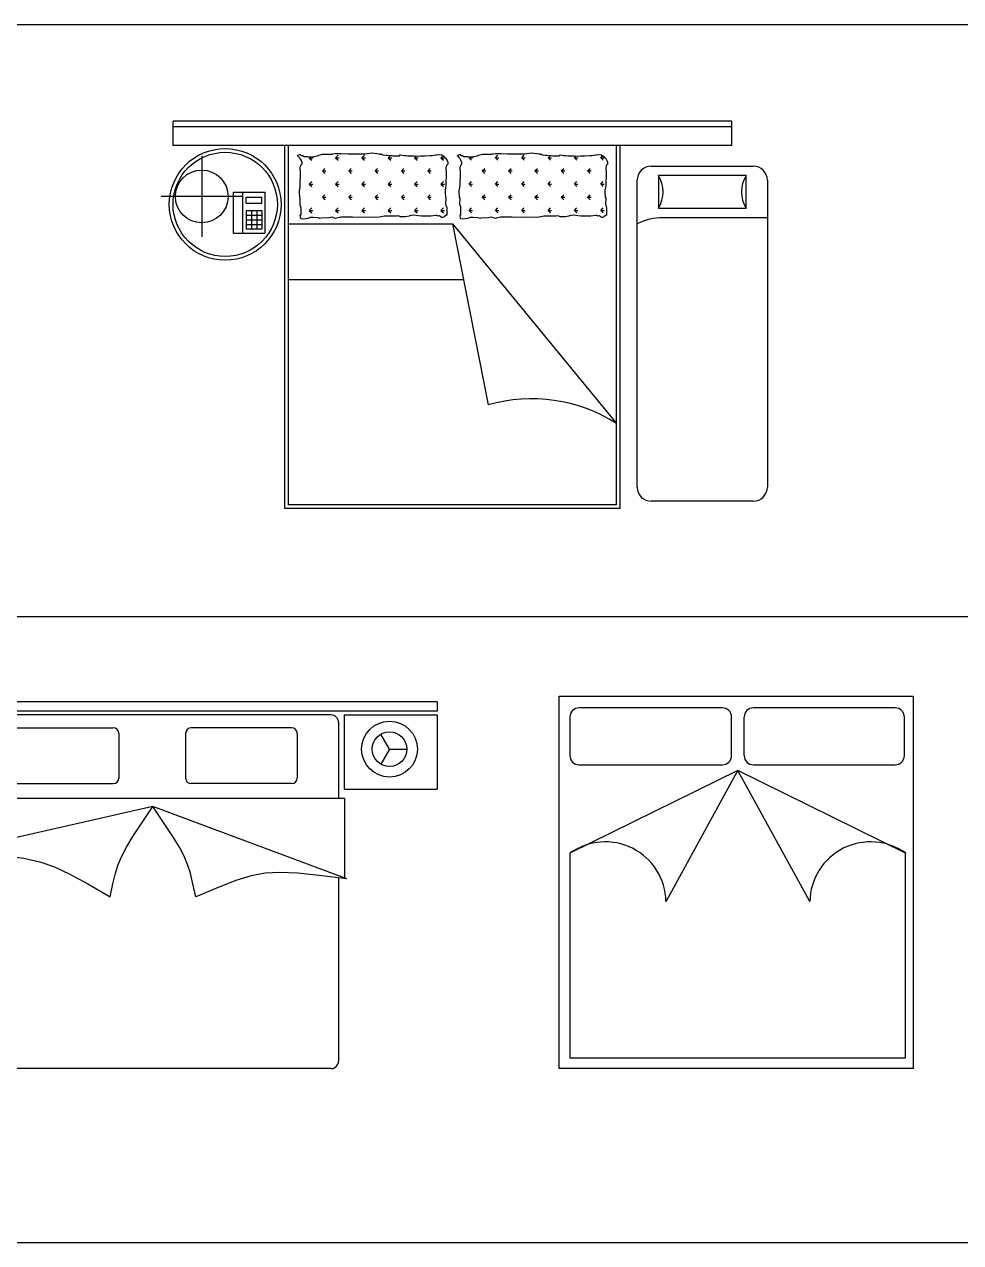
# Model space of a CAD drawing. Header units: millimetres. Extents: x 1787 to 68324, y 1435 to 30835.
# Drawn here: x 52469 to 57496, y 17580 to 24123 of the extents above; entities that cross this region are included whole.
import ezdxf

# ---------------------------------------------------------------- set-up
doc = ezdxf.new("R2010")
doc.units = ezdxf.units.MM
doc.layers.add('www.cad-blocks.net', color=7, linetype='Continuous')

# ---------------------------------------------------------------- blocks, each defined once
blk = doc.blocks.new('A$C3618026B')
for p, q in [((0.0638, 1.95), (0.0638, 2.08)), ((3.0638, 2.08, 0.6857), (0.0638, 2.08, 0.6857)), ((3.0638, 2.05, 0.6857), (0.0638, 2.05, 0.6857)), ((3.0638, 1.95), (3.0638, 2.08)), ((3.0638, 1.95, 0.6857), (0.0638, 1.95, 0.6857)), ((0.6638, 0), (0.6638, 1.95)), ((0.6638, 0), (0.6638, 1.95)), ((0.6838, 0.02), (0.6838, 1.95)), ((0.7323, 1.8929), (0.7354, 1.8976)), ((0.7354, 1.8976), (0.7449, 1.9008)), ((0.7449, 1.9008), (0.7465, 1.9008)), ((0.7465, 1.9008), (0.7512, 1.896)), ((0.8383, 1.8945), (0.8462, 1.8976)), ((0.8462, 1.8976), (0.8667, 1.9024)), ((0.8667, 1.9024), (0.8841, 1.9024)), ((0.8841, 1.9024), (0.8889, 1.9024)), ((0.8889, 1.9024), (0.9015, 1.9024)), ((0.9015, 1.9024), (0.9126, 1.9024)), ((0.9126, 1.9024), (0.9205, 1.9024)), ((0.9361, 1.9042), (0.9205, 1.9024)), ((0.9471, 1.9046), (0.9361, 1.9042)), ((0.9669, 1.9052), (0.9471, 1.9046)), ((1.0019, 1.9027), (0.9669, 1.9052)), ((1.0318, 1.9027), (1.0019, 1.9027)), ((1.0768, 1.9027), (1.0318, 1.9027)), ((1.0943, 1.9027), (1.0768, 1.9027)), ((1.1292, 1.9077), (1.0943, 1.9027)), ((1.1728, 1.9024), (1.1292, 1.9077)), ((1.1728, 1.9024), (1.1838, 1.9024)), ((1.1838, 1.9024), (1.1886, 1.8992)), ((1.1886, 1.8992), (1.206, 1.8976)), ((1.206, 1.8976), (1.2123, 1.8976)), ((1.2123, 1.8976), (1.225, 1.896)), ((1.2788, 1.8945), (1.2835, 1.8992)), ((1.2835, 1.8992), (1.3025, 1.896)), ((1.4544, 1.896), (1.4623, 1.8976)), ((1.4623, 1.8976), (1.4733, 1.8992)), ((1.4733, 1.8992), (1.4797, 1.8992)), ((1.4797, 1.8992), (1.4892, 1.9008)), ((1.4892, 1.9008), (1.5066, 1.8992)), ((1.5066, 1.8992), (1.5113, 1.896)), ((1.5903, 1.8929), (1.5934, 1.8976)), ((1.5934, 1.8976), (1.6029, 1.9008)), ((1.6029, 1.9008), (1.6045, 1.9008)), ((1.6045, 1.9008), (1.6092, 1.896)), ((1.6963, 1.8945), (1.7042, 1.8976)), ((1.7042, 1.8976), (1.7247, 1.9024)), ((1.7247, 1.9024), (1.7421, 1.9024)), ((1.7421, 1.9024), (1.7469, 1.9024)), ((1.7469, 1.9024), (1.7595, 1.9024)), ((1.7595, 1.9024), (1.7706, 1.9024)), ((1.7706, 1.9024), (1.7785, 1.9024)), ((1.7941, 1.9042), (1.7785, 1.9024)), ((1.8051, 1.9046), (1.7941, 1.9042)), ((1.8249, 1.9052), (1.8051, 1.9046)), ((1.8599, 1.9027), (1.8249, 1.9052)), ((1.8898, 1.9027), (1.8599, 1.9027)), ((1.9348, 1.9027), (1.8898, 1.9027)), ((1.9523, 1.9027), (1.9348, 1.9027)), ((1.9872, 1.9077), (1.9523, 1.9027)), ((2.0308, 1.9024), (1.9872, 1.9077)), ((2.0308, 1.9024), (2.0418, 1.9024)), ((2.0418, 1.9024), (2.0466, 1.8992)), ((2.0466, 1.8992), (2.064, 1.8976)), ((2.064, 1.8976), (2.0703, 1.8976)), ((2.0703, 1.8976), (2.083, 1.896)), ((2.1368, 1.8945), (2.1415, 1.8992)), ((2.1415, 1.8992), (2.1605, 1.896)), ((2.3124, 1.896), (2.3203, 1.8976)), ((2.3203, 1.8976), (2.3313, 1.8992)), ((2.3313, 1.8992), (2.3377, 1.8992)), ((2.3377, 1.8992), (2.3472, 1.9008)), ((2.3472, 1.9008), (2.3646, 1.8992)), ((2.3646, 1.8992), (2.3693, 1.896)), ((2.4438, 0.02), (2.4438, 1.95)), ((2.4638, 0), (2.4638, 1.95)), ((2.4638, 0), (2.4638, 1.95)), ((0.2175, 1.8936), (0.2175, 1.4586)), ((0.7339, 1.8929), (0.7418, 1.8834)), ((0.7418, 1.8834), (0.745, 1.8802)), ((0.745, 1.8802), (0.7513, 1.8691)), ((0.7466, 1.8359), (0.745, 1.8311)), ((0.7482, 1.8422), (0.7466, 1.8359)), ((0.7545, 1.8501), (0.7482, 1.8422)), ((0.7512, 1.896), (0.7592, 1.896)), ((0.7513, 1.8691), (0.7545, 1.8596)), ((0.7545, 1.8596), (0.7545, 1.8533)), ((0.7545, 1.8533), (0.7545, 1.8501)), ((0.7592, 1.896), (0.7671, 1.8913)), ((0.7671, 1.8913), (0.7829, 1.8897)), ((0.7829, 1.8897), (0.7892, 1.8881)), ((0.7892, 1.8881), (0.7924, 1.8881)), ((0.7924, 1.8881), (0.8034, 1.8881)), ((0.7951, 1.8837), (0.7995, 1.8881)), ((0.7951, 1.8837), (0.8138, 1.8837)), ((0.7951, 1.8837), (0.8083, 1.8705)), ((0.8034, 1.8881), (0.8082, 1.8881)), ((0.8082, 1.8881), (0.8193, 1.8881)), ((0.8193, 1.8881), (0.8208, 1.8897)), ((0.8208, 1.8897), (0.8383, 1.8945)), ((0.9365, 1.8837), (0.9497, 1.897)), ((0.9365, 1.8837), (0.9552, 1.8837)), ((0.9365, 1.8837), (0.9497, 1.8705)), ((1.0779, 1.8837), (1.0912, 1.897)), ((1.0779, 1.8837), (1.0967, 1.8837)), ((1.0779, 1.8837), (1.0912, 1.8705)), ((1.2193, 1.8837), (1.2317, 1.896)), ((1.2193, 1.8837), (1.2381, 1.8837)), ((1.2193, 1.8837), (1.2326, 1.8705)), ((1.225, 1.896), (1.236, 1.896)), ((1.236, 1.896), (1.244, 1.8945)), ((1.244, 1.8945), (1.2534, 1.8945)), ((1.2534, 1.8945), (1.2582, 1.8945)), ((1.2582, 1.8945), (1.2788, 1.8945)), ((1.3025, 1.896), (1.3136, 1.896)), ((1.3136, 1.896), (1.3246, 1.8945)), ((1.3246, 1.8945), (1.3341, 1.8945)), ((1.3341, 1.8945), (1.3484, 1.8945)), ((1.3484, 1.8945), (1.3563, 1.8945)), ((1.3563, 1.8945), (1.3816, 1.8929)), ((1.3607, 1.8837), (1.3706, 1.8936)), ((1.3607, 1.8837), (1.3795, 1.8837)), ((1.3607, 1.8837), (1.374, 1.8705)), ((1.3816, 1.8929), (1.3927, 1.8945)), ((1.3927, 1.8945), (1.4148, 1.8945)), ((1.4148, 1.8945), (1.4433, 1.896)), ((1.4433, 1.896), (1.448, 1.896)), ((1.448, 1.896), (1.4544, 1.896)), ((1.5022, 1.8837), (1.5134, 1.895)), ((1.5022, 1.8837), (1.5209, 1.8837)), ((1.5022, 1.8837), (1.5154, 1.8705)), ((1.5113, 1.896), (1.5176, 1.8929)), ((1.5176, 1.8929), (1.5256, 1.8834)), ((1.5256, 1.8834), (1.5287, 1.8802)), ((1.5287, 1.8802), (1.535, 1.8691)), ((1.5303, 1.8359), (1.5287, 1.8311)), ((1.5319, 1.8422), (1.5303, 1.8359)), ((1.5382, 1.8501), (1.5319, 1.8422)), ((1.535, 1.8691), (1.5382, 1.8596)), ((1.5382, 1.8596), (1.5382, 1.8533)), ((1.5382, 1.8533), (1.5382, 1.8501)), ((1.5919, 1.8929), (1.5998, 1.8834)), ((1.5998, 1.8834), (1.603, 1.8802)), ((1.603, 1.8802), (1.6093, 1.8691)), ((1.6046, 1.8359), (1.603, 1.8311)), ((1.6062, 1.8422), (1.6046, 1.8359)), ((1.6125, 1.8501), (1.6062, 1.8422)), ((1.6092, 1.896), (1.6172, 1.896)), ((1.6093, 1.8691), (1.6125, 1.8596)), ((1.6125, 1.8596), (1.6125, 1.8533)), ((1.6125, 1.8533), (1.6125, 1.8501)), ((1.6172, 1.896), (1.6251, 1.8913)), ((1.6251, 1.8913), (1.6409, 1.8897)), ((1.6409, 1.8897), (1.6472, 1.8881)), ((1.6472, 1.8881), (1.6504, 1.8881)), ((1.6504, 1.8881), (1.6614, 1.8881)), ((1.6531, 1.8837), (1.6575, 1.8881)), ((1.6531, 1.8837), (1.6663, 1.8705)), ((1.6531, 1.8837), (1.6718, 1.8837)), ((1.6614, 1.8881), (1.6662, 1.8881)), ((1.6662, 1.8881), (1.6773, 1.8881)), ((1.6773, 1.8881), (1.6788, 1.8897)), ((1.6788, 1.8897), (1.6963, 1.8945)), ((1.7945, 1.8837), (1.8077, 1.897)), ((1.7945, 1.8837), (1.8077, 1.8705)), ((1.7945, 1.8837), (1.8132, 1.8837)), ((1.9359, 1.8837), (1.9492, 1.897)), ((1.9359, 1.8837), (1.9492, 1.8705)), ((1.9359, 1.8837), (1.9547, 1.8837)), ((2.0773, 1.8837), (2.0897, 1.896)), ((2.0773, 1.8837), (2.0906, 1.8705)), ((2.0773, 1.8837), (2.0961, 1.8837)), ((2.083, 1.896), (2.094, 1.896)), ((2.094, 1.896), (2.102, 1.8945)), ((2.102, 1.8945), (2.1114, 1.8945)), ((2.1114, 1.8945), (2.1162, 1.8945)), ((2.1162, 1.8945), (2.1368, 1.8945)), ((2.1605, 1.896), (2.1716, 1.896)), ((2.1716, 1.896), (2.1826, 1.8945)), ((2.1826, 1.8945), (2.1921, 1.8945)), ((2.1921, 1.8945), (2.2064, 1.8945)), ((2.2064, 1.8945), (2.2143, 1.8945)), ((2.2143, 1.8945), (2.2396, 1.8929)), ((2.2187, 1.8837), (2.2286, 1.8936)), ((2.2187, 1.8837), (2.232, 1.8705)), ((2.2187, 1.8837), (2.2375, 1.8837)), ((2.2396, 1.8929), (2.2507, 1.8945)), ((2.2507, 1.8945), (2.2728, 1.8945)), ((2.2728, 1.8945), (2.3013, 1.896)), ((2.3013, 1.896), (2.306, 1.896)), ((2.306, 1.896), (2.3124, 1.896)), ((2.3602, 1.8837), (2.3714, 1.895)), ((2.3602, 1.8837), (2.3734, 1.8705)), ((2.3602, 1.8837), (2.3789, 1.8837)), ((2.3693, 1.896), (2.3756, 1.8929)), ((2.3756, 1.8929), (2.3836, 1.8834)), ((2.3836, 1.8834), (2.3867, 1.8802)), ((2.3867, 1.8802), (2.393, 1.8691)), ((2.3883, 1.8359), (2.3867, 1.8311)), ((2.3899, 1.8422), (2.3883, 1.8359)), ((2.3962, 1.8501), (2.3899, 1.8422)), ((2.393, 1.8691), (2.3962, 1.8596)), ((2.3962, 1.8596), (2.3962, 1.8533)), ((2.3962, 1.8533), (2.3962, 1.8501)), ((2.6314, 1.839), (3.1786, 1.839)), ((0.745, 1.8311), (0.7466, 1.7979)), ((0.7466, 1.7726), (0.745, 1.7647)), ((0.7466, 1.7979), (0.7466, 1.79)), ((0.7466, 1.79), (0.7466, 1.7852)), ((0.7466, 1.7852), (0.7466, 1.7726)), ((0.8658, 1.813), (0.879, 1.8263)), ((0.8658, 1.813), (0.879, 1.7998)), ((0.8658, 1.813), (0.8845, 1.813)), ((1.0072, 1.813), (1.0205, 1.8263)), ((1.0072, 1.813), (1.0205, 1.7998)), ((1.0072, 1.813), (1.0259, 1.813)), ((1.1486, 1.813), (1.1619, 1.8263)), ((1.1486, 1.813), (1.1619, 1.7998)), ((1.1486, 1.813), (1.1674, 1.813)), ((1.29, 1.813), (1.3033, 1.8263)), ((1.29, 1.813), (1.3033, 1.7998)), ((1.29, 1.813), (1.3088, 1.813)), ((1.4315, 1.813), (1.4447, 1.8263)), ((1.4315, 1.813), (1.4447, 1.7998)), ((1.4315, 1.813), (1.4502, 1.813)), ((1.5287, 1.8311), (1.5303, 1.7979)), ((1.5303, 1.7726), (1.5287, 1.7647)), ((1.5303, 1.7979), (1.5303, 1.79)), ((1.5303, 1.79), (1.5303, 1.7852)), ((1.5303, 1.7852), (1.5303, 1.7726)), ((1.603, 1.8311), (1.6046, 1.7979)), ((1.6046, 1.7726), (1.603, 1.7647)), ((1.6046, 1.7979), (1.6046, 1.79)), ((1.6046, 1.79), (1.6046, 1.7852)), ((1.6046, 1.7852), (1.6046, 1.7726)), ((1.7238, 1.813), (1.737, 1.8263)), ((1.7238, 1.813), (1.7425, 1.813)), ((1.7238, 1.813), (1.737, 1.7998)), ((1.8652, 1.813), (1.8785, 1.8263)), ((1.8652, 1.813), (1.8839, 1.813)), ((1.8652, 1.813), (1.8785, 1.7998)), ((2.0066, 1.813), (2.0199, 1.8263)), ((2.0066, 1.813), (2.0254, 1.813)), ((2.0066, 1.813), (2.0199, 1.7998)), ((2.148, 1.813), (2.1613, 1.8263)), ((2.148, 1.813), (2.1668, 1.813)), ((2.148, 1.813), (2.1613, 1.7998)), ((2.2895, 1.813), (2.3027, 1.8263)), ((2.2895, 1.813), (2.3082, 1.813)), ((2.2895, 1.813), (2.3027, 1.7998)), ((2.3867, 1.8311), (2.3883, 1.7979)), ((2.3883, 1.7726), (2.3867, 1.7647)), ((2.3883, 1.7979), (2.3883, 1.79)), ((2.3883, 1.79), (2.3883, 1.7852)), ((2.3883, 1.7852), (2.3883, 1.7726)), ((2.6695, 1.7882), (2.6695, 1.6126)), ((3.1405, 1.7882), (2.6695, 1.7882)), ((3.1405, 1.6126), (3.1405, 1.7882)), ((0.7434, 1.7235), (0.7403, 1.7077)), ((0.7403, 1.7077), (0.7403, 1.7013)), ((0.7403, 1.7013), (0.7418, 1.6697)), ((0.745, 1.7346), (0.7434, 1.7235)), ((0.745, 1.7647), (0.745, 1.7615)), ((0.745, 1.7615), (0.745, 1.7536)), ((0.745, 1.7536), (0.745, 1.7346)), ((0.7951, 1.7423), (0.8083, 1.7556)), ((0.7951, 1.7423), (0.8138, 1.7423)), ((0.7951, 1.7423), (0.8083, 1.729)), ((0.9365, 1.7423), (0.9497, 1.7556)), ((0.9365, 1.7423), (0.9552, 1.7423)), ((0.9365, 1.7423), (0.9497, 1.729)), ((1.0779, 1.7423), (1.0912, 1.7556)), ((1.0779, 1.7423), (1.0967, 1.7423)), ((1.0779, 1.7423), (1.0912, 1.729)), ((1.2193, 1.7423), (1.2326, 1.7556)), ((1.2193, 1.7423), (1.2381, 1.7423)), ((1.2193, 1.7423), (1.2326, 1.729)), ((1.3607, 1.7423), (1.374, 1.7556)), ((1.3607, 1.7423), (1.3795, 1.7423)), ((1.3607, 1.7423), (1.374, 1.729)), ((1.5022, 1.7423), (1.5154, 1.7556)), ((1.5022, 1.7423), (1.5209, 1.7423)), ((1.5022, 1.7423), (1.5154, 1.729)), ((1.5271, 1.7235), (1.524, 1.7077)), ((1.524, 1.7077), (1.524, 1.7013)), ((1.524, 1.7013), (1.5256, 1.6697)), ((1.5287, 1.7346), (1.5271, 1.7235)), ((1.5287, 1.7647), (1.5287, 1.7615)), ((1.5287, 1.7615), (1.5287, 1.7536)), ((1.5287, 1.7536), (1.5287, 1.7346)), ((1.6014, 1.7235), (1.5983, 1.7077)), ((1.5983, 1.7077), (1.5983, 1.7013)), ((1.5983, 1.7013), (1.5998, 1.6697)), ((1.603, 1.7346), (1.6014, 1.7235)), ((1.603, 1.7647), (1.603, 1.7615)), ((1.603, 1.7615), (1.603, 1.7536)), ((1.603, 1.7536), (1.603, 1.7346)), ((1.6531, 1.7423), (1.6663, 1.7556)), ((1.6531, 1.7423), (1.6663, 1.729)), ((1.6531, 1.7423), (1.6718, 1.7423)), ((1.7945, 1.7423), (1.8077, 1.7556)), ((1.7945, 1.7423), (1.8077, 1.729)), ((1.7945, 1.7423), (1.8132, 1.7423)), ((1.9359, 1.7423), (1.9492, 1.7556)), ((1.9359, 1.7423), (1.9492, 1.729)), ((1.9359, 1.7423), (1.9547, 1.7423)), ((2.0773, 1.7423), (2.0906, 1.7556)), ((2.0773, 1.7423), (2.0906, 1.729)), ((2.0773, 1.7423), (2.0961, 1.7423)), ((2.2187, 1.7423), (2.232, 1.7556)), ((2.2187, 1.7423), (2.232, 1.729)), ((2.2187, 1.7423), (2.2375, 1.7423)), ((2.3602, 1.7423), (2.3734, 1.7556)), ((2.3602, 1.7423), (2.3734, 1.729)), ((2.3602, 1.7423), (2.3789, 1.7423)), ((2.3851, 1.7235), (2.382, 1.7077)), ((2.382, 1.7077), (2.382, 1.7013)), ((2.382, 1.7013), (2.3836, 1.6697)), ((2.3867, 1.7346), (2.3851, 1.7235)), ((2.3867, 1.7647), (2.3867, 1.7615)), ((2.3867, 1.7615), (2.3867, 1.7536)), ((2.3867, 1.7536), (2.3867, 1.7346)), ((2.5552, 0.1152), (2.5552, 1.7628)), ((3.2548, 1.7628), (3.2548, 0.1152)), ((0.435, 1.6761), (0, 1.6761)), ((0.3889, 1.6994), (0.5589, 1.6994)), ((0.3889, 1.4794), (0.3889, 1.6994)), ((0.4389, 1.4794), (0.4389, 1.6994)), ((0.4557, 1.6407), (0.4557, 1.6718)), ((0.4557, 1.6718), (0.5408, 1.6718)), ((0.4557, 1.6407), (0.5408, 1.6407)), ((0.5408, 1.6407), (0.5408, 1.6718)), ((0.5589, 1.4794), (0.5589, 1.6994)), ((0.7417, 1.6716), (0.7431, 1.6716)), ((0.7418, 1.6697), (0.745, 1.6681)), ((0.745, 1.6681), (0.7434, 1.6333)), ((0.8658, 1.6716), (0.879, 1.6848)), ((0.8658, 1.6716), (0.8845, 1.6716)), ((0.8658, 1.6716), (0.879, 1.6583)), ((1.0072, 1.6716), (1.0205, 1.6848)), ((1.0072, 1.6716), (1.0259, 1.6716)), ((1.0072, 1.6716), (1.0205, 1.6583)), ((1.1486, 1.6716), (1.1619, 1.6848)), ((1.1486, 1.6716), (1.1674, 1.6716)), ((1.1486, 1.6716), (1.1619, 1.6583)), ((1.29, 1.6716), (1.3033, 1.6848)), ((1.29, 1.6716), (1.3088, 1.6716)), ((1.29, 1.6716), (1.3033, 1.6583)), ((1.4315, 1.6716), (1.4447, 1.6848)), ((1.4315, 1.6716), (1.4502, 1.6716)), ((1.4315, 1.6716), (1.4447, 1.6583)), ((1.5256, 1.6697), (1.5287, 1.6681)), ((1.5287, 1.6681), (1.5271, 1.6333)), ((1.5997, 1.6716), (1.6011, 1.6716)), ((1.5998, 1.6697), (1.603, 1.6681)), ((1.603, 1.6681), (1.6014, 1.6333)), ((1.7238, 1.6716), (1.737, 1.6848)), ((1.7238, 1.6716), (1.737, 1.6583)), ((1.7238, 1.6716), (1.7425, 1.6716)), ((1.8652, 1.6716), (1.8785, 1.6848)), ((1.8652, 1.6716), (1.8785, 1.6583)), ((1.8652, 1.6716), (1.8839, 1.6716)), ((2.0066, 1.6716), (2.0199, 1.6848)), ((2.0066, 1.6716), (2.0199, 1.6583)), ((2.0066, 1.6716), (2.0254, 1.6716)), ((2.148, 1.6716), (2.1613, 1.6848)), ((2.148, 1.6716), (2.1613, 1.6583)), ((2.148, 1.6716), (2.1668, 1.6716)), ((2.2895, 1.6716), (2.3027, 1.6848)), ((2.2895, 1.6716), (2.3027, 1.6583)), ((2.2895, 1.6716), (2.3082, 1.6716)), ((2.3836, 1.6697), (2.3867, 1.6681)), ((2.3867, 1.6681), (2.3851, 1.6333)), ((0.4557, 1.6007), (0.4557, 1.5008)), ((0.4557, 1.6007), (0.5408, 1.6007)), ((0.4557, 1.5757), (0.5408, 1.5757)), ((0.4846, 1.6007), (0.4846, 1.5008)), ((0.5127, 1.6007), (0.5127, 1.5008)), ((0.5408, 1.6007), (0.5408, 1.5008)), ((0.7434, 1.6333), (0.745, 1.6301)), ((0.7465, 1.5747), (0.7449, 1.5747)), ((0.745, 1.6301), (0.7466, 1.6254)), ((0.7466, 1.5747), (0.745, 1.5731)), ((0.7497, 1.5573), (0.7465, 1.5747)), ((0.7466, 1.6254), (0.7482, 1.6206)), ((0.7498, 1.5763), (0.7466, 1.5747)), ((0.7482, 1.6206), (0.7498, 1.6159)), ((0.7498, 1.6159), (0.7498, 1.5779)), ((0.7498, 1.5779), (0.7498, 1.5763)), ((0.7951, 1.6009), (0.8083, 1.6141)), ((0.7951, 1.6009), (0.8138, 1.6009)), ((0.7951, 1.6009), (0.8083, 1.5876)), ((0.9365, 1.6009), (0.9497, 1.6141)), ((0.9365, 1.6009), (0.9552, 1.6009)), ((0.9365, 1.6009), (0.9497, 1.5876)), ((1.0779, 1.6009), (1.0912, 1.6141)), ((1.0779, 1.6009), (1.0967, 1.6009)), ((1.0779, 1.6009), (1.0912, 1.5876)), ((1.2193, 1.6009), (1.2326, 1.6141)), ((1.2193, 1.6009), (1.2381, 1.6009)), ((1.2193, 1.6009), (1.2326, 1.5876)), ((1.2708, 1.5715), (1.2629, 1.5699)), ((1.2724, 1.5715), (1.2708, 1.5715)), ((1.2851, 1.5668), (1.2724, 1.5715)), ((1.3341, 1.5715), (1.331, 1.5699)), ((1.3452, 1.5731), (1.3341, 1.5715)), ((1.3547, 1.5747), (1.3452, 1.5731)), ((1.3816, 1.5715), (1.3547, 1.5747)), ((1.3607, 1.6009), (1.374, 1.6141)), ((1.3607, 1.6009), (1.3795, 1.6009)), ((1.3607, 1.6009), (1.374, 1.5876)), ((1.3974, 1.5699), (1.3816, 1.5715)), ((1.4749, 1.5731), (1.448, 1.5699)), ((1.4765, 1.5731), (1.4749, 1.5731)), ((1.4813, 1.5731), (1.4765, 1.5731)), ((1.486, 1.5699), (1.4813, 1.5731)), ((1.4939, 1.5715), (1.486, 1.5699)), ((1.5034, 1.5652), (1.4939, 1.5715)), ((1.5022, 1.6009), (1.5154, 1.6141)), ((1.5022, 1.6009), (1.5209, 1.6009)), ((1.5022, 1.6009), (1.5154, 1.5876)), ((1.5287, 1.5731), (1.5208, 1.5684)), ((1.5271, 1.6333), (1.5287, 1.6301)), ((1.5287, 1.6301), (1.5303, 1.6254)), ((1.5303, 1.5747), (1.5287, 1.5731)), ((1.5303, 1.6254), (1.5319, 1.6206)), ((1.5335, 1.5763), (1.5303, 1.5747)), ((1.5319, 1.6206), (1.5335, 1.6159)), ((1.5335, 1.6159), (1.5335, 1.5779)), ((1.5335, 1.5779), (1.5335, 1.5763)), ((1.6014, 1.6333), (1.603, 1.6301)), ((1.6045, 1.5747), (1.6029, 1.5747)), ((1.603, 1.6301), (1.6046, 1.6254)), ((1.6046, 1.5747), (1.603, 1.5731)), ((1.6077, 1.5573), (1.6045, 1.5747)), ((1.6046, 1.6254), (1.6062, 1.6206)), ((1.6078, 1.5763), (1.6046, 1.5747)), ((1.6062, 1.6206), (1.6078, 1.6159)), ((1.6078, 1.6159), (1.6078, 1.5779)), ((1.6078, 1.5779), (1.6078, 1.5763)), ((1.6531, 1.6009), (1.6663, 1.6141)), ((1.6531, 1.6009), (1.6663, 1.5876)), ((1.6531, 1.6009), (1.6718, 1.6009)), ((1.7945, 1.6009), (1.8077, 1.6141)), ((1.7945, 1.6009), (1.8077, 1.5876)), ((1.7945, 1.6009), (1.8132, 1.6009)), ((1.9359, 1.6009), (1.9492, 1.6141)), ((1.9359, 1.6009), (1.9492, 1.5876)), ((1.9359, 1.6009), (1.9547, 1.6009)), ((2.0773, 1.6009), (2.0906, 1.6141)), ((2.0773, 1.6009), (2.0906, 1.5876)), ((2.0773, 1.6009), (2.0961, 1.6009)), ((2.1288, 1.5715), (2.1209, 1.5699)), ((2.1304, 1.5715), (2.1288, 1.5715)), ((2.1431, 1.5668), (2.1304, 1.5715)), ((2.1921, 1.5715), (2.189, 1.5699)), ((2.2032, 1.5731), (2.1921, 1.5715)), ((2.2127, 1.5747), (2.2032, 1.5731)), ((2.2396, 1.5715), (2.2127, 1.5747)), ((2.2187, 1.6009), (2.232, 1.6141)), ((2.2187, 1.6009), (2.232, 1.5876)), ((2.2187, 1.6009), (2.2375, 1.6009)), ((2.2554, 1.5699), (2.2396, 1.5715)), ((2.3329, 1.5731), (2.306, 1.5699)), ((2.3345, 1.5731), (2.3329, 1.5731)), ((2.3393, 1.5731), (2.3345, 1.5731)), ((2.344, 1.5699), (2.3393, 1.5731)), ((2.3519, 1.5715), (2.344, 1.5699)), ((2.3614, 1.5652), (2.3519, 1.5715)), ((2.3602, 1.6009), (2.3734, 1.6141)), ((2.3602, 1.6009), (2.3734, 1.5876)), ((2.3602, 1.6009), (2.3789, 1.6009)), ((2.3867, 1.5731), (2.3788, 1.5684)), ((2.3851, 1.6333), (2.3867, 1.6301)), ((2.3867, 1.6301), (2.3883, 1.6254)), ((2.3883, 1.5747), (2.3867, 1.5731)), ((2.3883, 1.6254), (2.3899, 1.6206)), ((2.3915, 1.5763), (2.3883, 1.5747)), ((2.3899, 1.6206), (2.3915, 1.6159)), ((2.3915, 1.6159), (2.3915, 1.5779)), ((2.3915, 1.5779), (2.3915, 1.5763)), ((2.6695, 1.6126), (3.1405, 1.6126)), ((0.4557, 1.5508), (0.5408, 1.5508)), ((0.4557, 1.5258), (0.5408, 1.5258)), ((0.6838, 1.5294), (1.5638, 1.5294)), ((0.7512, 1.5557), (0.7497, 1.5573)), ((0.7623, 1.5541), (0.7512, 1.5557)), ((0.7766, 1.5557), (0.7623, 1.5541)), ((0.7892, 1.5573), (0.7766, 1.5557)), ((0.7955, 1.5604), (0.7892, 1.5573)), ((0.8003, 1.5636), (0.7955, 1.5604)), ((0.8161, 1.562), (0.8003, 1.5636)), ((0.8446, 1.5604), (0.8161, 1.562)), ((0.8525, 1.5573), (0.8446, 1.5604)), ((0.8588, 1.5589), (0.8525, 1.5573)), ((0.9, 1.5604), (0.8588, 1.5589)), ((0.9174, 1.5652), (0.9, 1.5604)), ((0.9344, 1.5579), (0.9174, 1.5652)), ((0.9644, 1.5654), (0.9344, 1.5579)), ((0.9744, 1.5654), (0.9644, 1.5654)), ((1.0269, 1.5654), (0.9744, 1.5654)), ((1.0718, 1.5629), (1.0269, 1.5654)), ((1.1696, 1.5652), (1.0718, 1.5629)), ((1.1807, 1.5668), (1.1696, 1.5652)), ((1.1965, 1.5699), (1.1807, 1.5668)), ((1.2139, 1.5699), (1.1965, 1.5699)), ((1.2487, 1.5699), (1.2139, 1.5699)), ((1.2503, 1.5699), (1.2487, 1.5699)), ((1.2629, 1.5699), (1.2503, 1.5699)), ((1.2993, 1.5668), (1.2851, 1.5668)), ((1.3072, 1.5668), (1.2993, 1.5668)), ((1.312, 1.5668), (1.3072, 1.5668)), ((1.331, 1.5699), (1.312, 1.5668)), ((1.4116, 1.5699), (1.3974, 1.5699)), ((1.4227, 1.5699), (1.4116, 1.5699)), ((1.4306, 1.5699), (1.4227, 1.5699)), ((1.448, 1.5699), (1.4306, 1.5699)), ((1.5066, 1.562), (1.5034, 1.5652)), ((1.5129, 1.562), (1.5066, 1.562)), ((1.5176, 1.5652), (1.5129, 1.562)), ((1.5208, 1.5684), (1.5176, 1.5652)), ((1.5638, 1.5294), (1.7562, 0.5561)), ((1.5638, 1.5294), (2.4438, 0.457)), ((1.6092, 1.5557), (1.6077, 1.5573)), ((1.6203, 1.5541), (1.6092, 1.5557)), ((1.6346, 1.5557), (1.6203, 1.5541)), ((1.6472, 1.5573), (1.6346, 1.5557)), ((1.6535, 1.5604), (1.6472, 1.5573)), ((1.6583, 1.5636), (1.6535, 1.5604)), ((1.6741, 1.562), (1.6583, 1.5636)), ((1.7026, 1.5604), (1.6741, 1.562)), ((1.7105, 1.5573), (1.7026, 1.5604)), ((1.7168, 1.5589), (1.7105, 1.5573)), ((1.758, 1.5604), (1.7168, 1.5589)), ((1.7754, 1.5652), (1.758, 1.5604)), ((1.7924, 1.5579), (1.7754, 1.5652)), ((1.8224, 1.5654), (1.7924, 1.5579)), ((1.8324, 1.5654), (1.8224, 1.5654)), ((1.8849, 1.5654), (1.8324, 1.5654)), ((1.9298, 1.5629), (1.8849, 1.5654)), ((2.0276, 1.5652), (1.9298, 1.5629)), ((2.0387, 1.5668), (2.0276, 1.5652)), ((2.0545, 1.5699), (2.0387, 1.5668)), ((2.0719, 1.5699), (2.0545, 1.5699)), ((2.1067, 1.5699), (2.0719, 1.5699)), ((2.1083, 1.5699), (2.1067, 1.5699)), ((2.1209, 1.5699), (2.1083, 1.5699)), ((2.1573, 1.5668), (2.1431, 1.5668)), ((2.1652, 1.5668), (2.1573, 1.5668)), ((2.17, 1.5668), (2.1652, 1.5668)), ((2.189, 1.5699), (2.17, 1.5668)), ((2.2696, 1.5699), (2.2554, 1.5699)), ((2.2807, 1.5699), (2.2696, 1.5699)), ((2.2886, 1.5699), (2.2807, 1.5699)), ((2.306, 1.5699), (2.2886, 1.5699)), ((2.3646, 1.562), (2.3614, 1.5652)), ((2.3709, 1.562), (2.3646, 1.562)), ((2.3756, 1.5652), (2.3709, 1.562)), ((2.3788, 1.5684), (2.3756, 1.5652)), ((3.2548, 1.5618), (2.6942, 1.5618)), ((0.3889, 1.4794), (0.5589, 1.4794)), ((0.5408, 1.5008), (0.4557, 1.5008)), ((0.6838, 1.2294), (1.6231, 1.2294)), ((2.4438, 0.02, 0.6857), (0.6838, 0.02, 0.6857)), ((3.1786, 0.039), (2.6314, 0.039)), ((2.4638, 0, 0.6857), (0.6638, 0, 0.6857))]:
    blk.add_line(p, q)
for centre, radius in [((0.3435, 1.6331, 0.6857), 0.3), ((0.3435, 1.6331, 0.6857), 0.28), ((0.2175, 1.6761), 0.1417)]:
    blk.add_circle(centre, radius)
for centre, radius, start, end in [((2.6314, 1.7628), 0.0762, 90, 180), ((3.1786, 1.7628), 0.0762, 0, 90), ((2.5304, 1.7004), 0.1644, 327.73034, 32.26966), ((3.2795, 1.7004), 0.1644, 147.73034, 212.26966), ((2.6942, 1.257), 0.3048, 90, 117.1385), ((1.99, -0.2571), 0.8462, 57.56581, 106.04016), ((2.6314, 0.1152), 0.0762, 180, 270), ((3.1786, 0.1152), 0.0762, 270, 0)]:
    blk.add_arc(centre, radius, start, end)
blk = doc.blocks.new('CAMKING1')
for p, q in [((-0.07, 1.53), (-0.47, 1.53)), ((-0.47, 1.53), (-0.47, 1.03)), ((-0.07, 1.53), (-0.07, 1.03)), ((0, 1.53), (-0.05, 1.53)), ((-0.05, -1.53), (-0.05, 1.53)), ((0, -1.53), (0, 1.53)), ((-0.2541, 1.281), (-0.3346, 1.3275)), ((-0.2541, 1.281), (-0.1737, 1.3275)), ((-0.2541, 1.281), (-0.2541, 1.1881)), ((-0.5623, -0.0035), (-0.8093, 1.0812)), ((-0.8139, 1), (-1.93, 1)), ((-0.5169, 1.0404), (-0.8, 1.0404)), ((-0.5169, 1.0404), (-0.5169, -1.0326)), ((-0.11, 1), (-0.5169, 1)), ((-0.07, 1.03), (-0.47, 1.03)), ((-1.97, -0.96), (-1.97, 0.96)), ((-0.07, -0.96), (-0.07, 0.96)), ((-0.4395, 0.7481), (-0.4395, 0.2093)), ((-0.1695, 0.7781), (-0.4095, 0.7781)), ((-0.1395, 0.7481), (-0.1395, 0.2093)), ((-0.1695, 0.1793), (-0.4095, 0.1793)), ((-0.9504, -1.0445), (-0.5623, -0.0035)), ((-0.1695, -0.1793), (-0.4095, -0.1793)), ((-0.4395, -0.7481), (-0.4395, -0.2093)), ((-0.1395, -0.7481), (-0.1395, -0.2093)), ((-0.1695, -0.7781), (-0.4095, -0.7781)), ((-0.945, -1), (-1.93, -1)), ((-0.5169, -1.0326), (-0.946, -1.0326)), ((-0.11, -1), (-0.5169, -1)), ((-0.47, -1.03), (-0.47, -1.53)), ((-0.07, -1.03), (-0.47, -1.03)), ((-0.07, -1.03), (-0.07, -1.53)), ((-0.2541, -1.2742), (-0.3346, -1.2277)), ((-0.2541, -1.2742), (-0.1737, -1.2277)), ((-0.2541, -1.2742), (-0.2541, -1.3671)), ((-0.07, -1.53), (-0.47, -1.53)), ((0, -1.53), (-0.05, -1.53))]:
    blk.add_line(p, q)
for points in [[(-0.8093, 1.0812), (-0.8185, 0.9177), (-0.828, 0.7904), (-0.8406, 0.6893), (-0.8591, 0.6044), (-0.8862, 0.5257), (-0.9248, 0.4431), (-0.9777, 0.3465), (-1.0476, 0.2261)], [(-1.0476, 0.2261), (-0.9772, 0.211), (-0.921, 0.1974), (-0.8732, 0.1826), (-0.8282, 0.1639), (-0.7803, 0.1386), (-0.7238, 0.1041), (-0.653, 0.0576), (-0.5623, -0.0035)], [(-1.0476, -0.2332), (-0.9772, -0.2181), (-0.921, -0.2045), (-0.8732, -0.1896), (-0.8282, -0.1709), (-0.7803, -0.1457), (-0.7238, -0.1111), (-0.653, -0.0647), (-0.5623, -0.0035)], [(-0.9504, -1.0445), (-0.9324, -0.8955), (-0.9207, -0.779), (-0.9166, -0.6857), (-0.921, -0.606), (-0.9352, -0.5304), (-0.9602, -0.4494), (-0.9973, -0.3535), (-1.0476, -0.2332)]]:
    blk.add_lwpolyline(points)
for centre, radius in [((-0.2541, 1.281), 0.15), ((-0.2541, 1.281), 0.0929), ((-0.2541, -1.2742), 0.15), ((-0.2541, -1.2742), 0.0929)]:
    blk.add_circle(centre, radius)
for centre, radius, start, end in [((-1.93, 0.96), 0.04, 90, 180), ((-0.11, 0.96), 0.04, 0, 90), ((-0.4095, 0.7481), 0.03, 90, 180), ((-0.1695, 0.7481), 0.03, 0, 90), ((-0.4095, 0.2093), 0.03, 180, 270), ((-0.1695, 0.2093), 0.03, 270, 360), ((-0.4095, -0.2093), 0.03, 90, 180), ((-0.1695, -0.2093), 0.03, 0, 90), ((-0.4095, -0.7481), 0.03, 180, 270), ((-0.1695, -0.7481), 0.03, 270, 360), ((-1.93, -0.96), 0.04, 180, 270), ((-0.11, -0.96), 0.04, 270, 360)]:
    blk.add_arc(centre, radius, start, end)
blk = doc.blocks.new('A$C46517758')
for p, q in [((0, 0), (0, 2)), ((0, 2), (1.9, 2)), ((1.9, 2), (1.9, 0)), ((0.8752, 1.9376), (0.1067, 1.9376)), ((1.8026, 1.9376), (1.0424, 1.9376)), ((0.0567, 1.8876), (0.0567, 1.6816)), ((0.9252, 1.6816), (0.9252, 1.8876)), ((0.9924, 1.6816), (0.9924, 1.8876)), ((1.8526, 1.6816), (1.8526, 1.8876)), ((0.9588, 1.6019), (0.0567, 1.1563)), ((0.1067, 1.6316), (0.8752, 1.6316)), ((0.5728, 0.8979), (0.9588, 1.6019)), ((1.8589, 1.1563), (0.9588, 1.6019)), ((1.3448, 0.8979), (0.9588, 1.6019)), ((1.0424, 1.6316), (1.8026, 1.6316)), ((0.0567, 1.1563), (0.0567, 0.0572)), ((1.8589, 0.0572), (1.8589, 1.1563)), ((0.0567, 0.0572), (1.8589, 0.0572)), ((1.9, 0), (0, 0))]:
    blk.add_line(p, q)
for centre, radius, start, end in [((0.1067, 1.8876), 0.05, 90, 180), ((0.8752, 1.8876), 0.05, 0, 90), ((1.0424, 1.8876), 0.05, 90, 180), ((1.8026, 1.8876), 0.05, 0, 90), ((0.1067, 1.6816), 0.05, 180, 270), ((0.8752, 1.6816), 0.05, 270, 0), ((1.0424, 1.6816), 0.05, 180, 270), ((1.8026, 1.6816), 0.05, 270, 0), ((0.2469, 0.8917), 0.3259, 1.08529, 125.71503), ((1.6707, 0.8917), 0.3259, 54.28497, 178.91471)]:
    blk.add_arc(centre, radius, start, end)
blk = doc.blocks.new('format')
at = {"color": 155, "true_color": 0x546d8e}
for p, q in [((47364.4, 33605.8), (110172.9, 33605.8)), ((47364.4, 30425.3), (110172.9, 30425.3)), ((47364.4, 27062.5), (110172.9, 27062.5))]:
    blk.add_line(p, q, dxfattribs=at)

msp = doc.modelspace()

# ---------------------------------------------------------------- block references
at = {"xscale": 1000, "yscale": 1000, "zscale": 1000}
for name, p in [('A$C3618026B', (53203.7, 21522.7, -685.7)), ('A$C46517758', (55341.3, 18514.3))]:
    msp.add_blockref(name, p, dxfattribs=at)
at = {"xscale": 1000, "yscale": 1000, "zscale": 1000, "rotation": 90}
msp.add_blockref('CAMKING1', (53155.6, 20484.3), dxfattribs=at)
at = {"layer": 'www.cad-blocks.net'}
msp.add_blockref('format', (-41848.5, -9482.9), dxfattribs=at)

doc.saveas('drawing.dxf')
